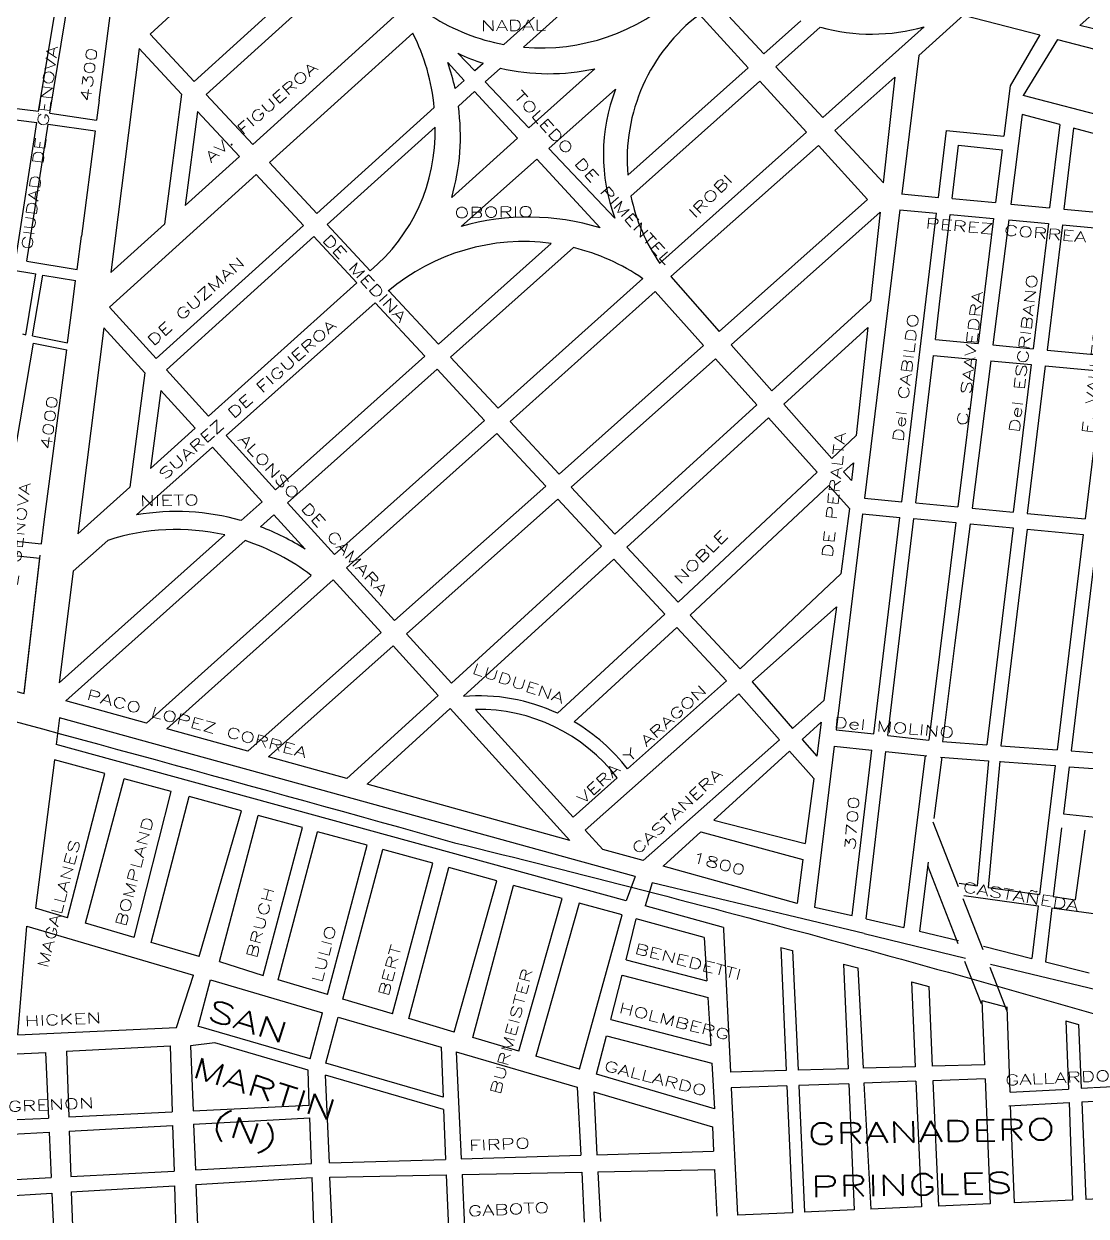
# Model space of a CAD drawing. Header units: millimetres. Extents: x 4375152 to 4409667, y 6523746 to 6549185.
# Drawn here: x 4385230 to 4386237, y 6528947 to 6530076 of the extents above; entities that cross this region are included whole.
import ezdxf

# ---------------------------------------------------------------- set-up
doc = ezdxf.new("R2010")
doc.units = ezdxf.units.MM
for name, color, linetype in [('FERROCARRIL', 252, 'VÍAS'), ('LINEA CALLE', 252, 'Continuous'), ('NOMBRE BARRIO', 8, 'Continuous'), ('NOMBRE CALLE', 252, 'Continuous')]:
    doc.layers.add(name, color=color, linetype=linetype)
doc.styles.add('ROMANS', font='romans')
doc.styles.add('S1', font='ROMANS')
doc.linetypes.add('VÍAS', pattern='A,3.81,[130,ltypeshp.shx,S=6.35,R=0,X=0,Y=0],3.81', length=7.62)

msp = doc.modelspace()

# ---------------------------------------------------------------- linework, layer by layer
at = {"layer": 'FERROCARRIL', "ltscale": 0.3, "transparency": 33554687, "flags": 128}
msp.add_lwpolyline([(4382736.5, 6530909.5, 0.007326), (4383105.8, 6530625.6), (4383401.7, 6530418.5), (4383678, 6530220.2), (4384055.4, 6529961), (4384202.4, 6529835.9), (4384267.5, 6529780.5, 0.038593), (4384512.2, 6529617.9, 0.028826), (4384696.6, 6529553.8, -0.002261), (4385070.4, 6529456, -0.003425), (4385638.4, 6529300.5, -0.012198), (4386349.8, 6529107.4), (4386818.2, 6528980.5)], format="xyb", dxfattribs=at)
at = {"layer": 'LINEA CALLE', "transparency": 33554687}
for p, q in [((4385487.2, 6530192), (4385349.9, 6530066.8)), ((4386354.9, 6530186.2), (4386231, 6530075)), ((4385801.2, 6530161.4), (4385685.2, 6530056.8)), ((4385529.2, 6530146.5), (4385391.7, 6530021.8)), ((4385810.8, 6530150.8), (4385703.9, 6530054.3)), ((4385540.6, 6530134.1), (4385403.2, 6530009.5)), ((4385244.3, 6529993.6), (4385266.7, 6530129.4)), ((4385254.8, 6529991.8), (4385277.2, 6530127.7)), ((4385301.7, 6530004), (4385316.9, 6530121.1)), ((4385931.4, 6530048), (4385885, 6530098)), ((4385584.7, 6530086.4), (4385447.2, 6529962.1)), ((4385916.5, 6530034.7), (4385870.4, 6530085.3)), ((4385966.6, 6530079.4), (4385931.4, 6530048)), ((4386120.8, 6530084.5), (4386078.3, 6530046.4)), ((4386120.8, 6530084.5), (4386192.9, 6530065.9)), ((4385349.9, 6530066.8), (4385391.7, 6530021.8)), ((4385598.9, 6530067.7), (4385463.1, 6529945)), ((4385985, 6530073.3), (4385942.9, 6530035.7)), ((4386083.5, 6530073.7), (4385987.4, 6529987.7)), ((4386192.9, 6530065.9), (4386164.9, 6530017.6)), ((4386305.2, 6530056.7), (4386231, 6530075)), ((4386209.9, 6530061.5), (4386177.1, 6530008.4)), ((4386209.9, 6530061.5), (4386389, 6530015.3)), ((4385339.5, 6530053), (4385312.8, 6529840.7)), ((4385339.5, 6530053), (4385379.7, 6530009.7)), ((4385641.6, 6530048.5), (4385657.6, 6530031.8)), ((4386078.3, 6530046.4), (4386062.2, 6529915.3)), ((4385632, 6530039.7), (4385647.6, 6530022.8)), ((4385665.6, 6530039), (4385657.6, 6530031.8)), ((4385682, 6530034.5), (4385667.5, 6530021.4)), ((4385771.3, 6530033.9), (4385708.9, 6529977.8)), ((4385916.5, 6530034.7), (4385802.6, 6529933.1)), ((4385987.4, 6529987.7), (4385942.9, 6530035.7)), ((4385647.6, 6530022.8), (4385639.1, 6530015.1)), ((4385667.5, 6530021.4), (4385708.9, 6529977.8)), ((4385927.8, 6530022.2), (4385805.6, 6529913.1)), ((4385971.9, 6529973.8), (4385927.8, 6530022.2)), ((4386055.5, 6530026), (4385998.8, 6529975.3)), ((4386055.5, 6530026), (4386044.7, 6529925.8)), ((4385379.7, 6530009.7), (4385363.5, 6529886.5)), ((4385403.2, 6530009.5), (4385447.2, 6529962.1)), ((4385657.3, 6530012.2), (4385642.1, 6529998.4)), ((4385657.3, 6530012.2), (4385698.1, 6529968)), ((4385790.9, 6530014.4), (4385727.7, 6529958.2)), ((4386164.9, 6530017.6), (4386158.9, 6529970)), ((4386293.9, 6529978), (4386177.1, 6530008.4)), ((4385194.7, 6529999.6), (4385244.3, 6529993.6)), ((4385301.7, 6530004), (4385299.2, 6529985.3)), ((4385619.2, 6529997.2), (4385507.9, 6529896.7)), ((4385193, 6529989.1), (4385242.7, 6529983.1)), ((4385244, 6529991.4), (4385244.1, 6529991.4)), ((4385254.8, 6529991.8), (4385299.2, 6529985.3)), ((4385394.8, 6529993.4), (4385383.1, 6529904.2)), ((4385394.8, 6529993.4), (4385434.5, 6529950.7)), ((4386176.2, 6529990.4), (4386165.4, 6529905.6)), ((4386211.9, 6529981), (4386176.2, 6529990.4)), ((4385222.6, 6529853.3), (4385242.7, 6529983.1)), ((4385233.1, 6529851.6), (4385253.2, 6529981.3)), ((4385253.2, 6529981.3), (4385297.9, 6529974.9)), ((4385297.9, 6529974.9), (4385284.9, 6529875.1)), ((4385620.1, 6529978.6), (4385517.7, 6529886.2)), ((4386044.8, 6529925.7), (4385998.8, 6529975.3)), ((4386096.9, 6529912), (4386104.6, 6529975.4)), ((4386104.6, 6529975.4), (4386158.9, 6529970)), ((4386211.9, 6529981), (4386202.3, 6529902.2)), ((4386224.9, 6529977.6), (4386215.6, 6529900.9)), ((4386255.5, 6529969.5), (4386224.9, 6529977.6)), ((4385698.1, 6529968), (4385635.7, 6529911.9)), ((4385971.9, 6529973.8), (4385833, 6529849.5)), ((4385727.7, 6529958.2), (4385790.3, 6529892.3)), ((4385983.2, 6529961.3), (4385843.4, 6529836.9)), ((4386029.8, 6529910.1), (4385983.2, 6529961.3)), ((4386110, 6529910.8), (4386116.1, 6529961.5)), ((4386116.1, 6529961.5), (4386157.3, 6529957.1)), ((4386157.3, 6529957.1), (4386151.1, 6529907)), ((4385434.5, 6529950.7), (4385383.1, 6529904.2)), ((4385463.1, 6529945), (4385507.9, 6529896.7)), ((4385716.4, 6529948.2), (4385644.7, 6529884.4)), ((4385716.4, 6529948.2), (4385776.3, 6529883.2)), ((4385450.5, 6529933.6), (4385311.5, 6529808)), ((4385450.5, 6529933.6), (4385495.3, 6529885.3)), ((4385889.3, 6529785), (4386029.8, 6529910.1)), ((4386061.8, 6529915.3), (4386096.9, 6529912)), ((4386110, 6529910.8), (4386151.1, 6529907)), ((4385900.5, 6529772.4), (4386041.7, 6529898.1)), ((4386060.4, 6529900.3), (4386026.9, 6529626.9)), ((4386041.7, 6529898.1), (4386032.7, 6529814.1)), ((4386060.4, 6529900.3), (4386095.1, 6529897.1)), ((4386062.2, 6529623.6), (4386095.1, 6529897.1)), ((4386098, 6529810.8), (4386108.2, 6529895.9)), ((4386108.2, 6529895.9), (4386149.2, 6529892)), ((4386165.4, 6529905.6), (4386202.3, 6529902.2)), ((4386215.6, 6529900.9), (4386246.8, 6529898)), ((4385363.5, 6529886.5), (4385312.8, 6529840.7)), ((4385495.3, 6529885.3), (4385355.7, 6529759.3)), ((4385517.7, 6529886.2), (4385558.4, 6529842.4)), ((4386149.2, 6529892), (4386138.7, 6529807)), ((4386163.5, 6529890.7), (4386148.4, 6529772.2)), ((4386163.5, 6529890.7), (4386201.2, 6529887.2)), ((4386201.2, 6529887.2), (4386186.7, 6529768.6)), ((4386214.4, 6529885.9), (4386199.9, 6529767.3)), ((4386214.4, 6529885.9), (4386245, 6529883.1)), ((4385280.8, 6529843.8), (4385284.9, 6529875.1)), ((4385505.1, 6529874.8), (4385365.4, 6529748.7)), ((4385505.1, 6529874.8), (4385545.8, 6529831)), ((4385730.1, 6529868.4), (4385623.1, 6529772.8)), ((4385751, 6529864.4), (4385634.6, 6529760.5)), ((4385233.1, 6529851.6), (4385280.8, 6529843.8)), ((4385216.7, 6529843.5), (4385241.8, 6529839.4)), ((4385232.1, 6529781.9), (4385241.8, 6529839.4)), ((4385238.6, 6529780.7), (4385248.4, 6529838.3)), ((4385248.4, 6529838.3), (4385279.4, 6529833.2)), ((4385276.1, 6529807.8), (4385279.4, 6529833.2)), ((4385545.8, 6529831), (4385405.4, 6529704.7)), ((4385816.8, 6529835), (4385679.6, 6529712.1)), ((4385843.4, 6529836.9), (4385889.3, 6529785)), ((4385576, 6529823.5), (4385623.1, 6529772.8)), ((4385577.6, 6529824.9), (4385576.1, 6529823.5)), ((4385828.6, 6529822.9), (4385691.1, 6529699.7)), ((4385828.6, 6529822.9), (4385874.4, 6529771.7)), ((4385271.7, 6529774.1), (4385276.1, 6529807.8)), ((4385311.5, 6529808), (4385355.7, 6529759.3)), ((4385563.3, 6529812.1), (4385421.9, 6529686.5)), ((4385563.3, 6529812.1), (4385610.4, 6529761.5)), ((4386032.7, 6529814.1), (4385939.2, 6529728.7)), ((4386094, 6529777.3), (4386098, 6529810.8)), ((4386138.7, 6529807), (4386134.5, 6529773.5)), ((4385228.9, 6529782.6), (4385232.1, 6529781.9)), ((4385306.2, 6529788.4), (4385281.6, 6529593.3)), ((4385306.2, 6529788.4), (4385345, 6529745.7)), ((4386030, 6529788.8), (4385950.3, 6529716.1)), ((4386030, 6529788.8), (4386019.1, 6529686.5)), ((4385207.8, 6529587.6), (4385239.4, 6529773.7)), ((4385238.6, 6529780.7), (4385271.7, 6529774.1)), ((4385239.4, 6529773.7), (4385270.9, 6529767.5)), ((4385737.5, 6529649.8), (4385874.4, 6529771.7)), ((4385900.5, 6529772.4), (4385939.2, 6529728.7)), ((4386094, 6529777.3), (4386134.5, 6529773.5)), ((4386148.4, 6529772.2), (4386186.7, 6529768.6)), ((4385250, 6529607.1), (4385270.9, 6529767.5)), ((4385250, 6529607.1), (4385270.9, 6529767.5)), ((4385610.4, 6529761.5), (4385468.8, 6529635)), ((4385634.6, 6529760.5), (4385679.6, 6529712.1)), ((4386075.4, 6529622.4), (4386092.2, 6529762.3)), ((4386092.2, 6529762.3), (4386132.6, 6529758.5)), ((4386199.9, 6529767.3), (4386230.5, 6529764.5)), ((4386230.5, 6529764.5), (4386254.9, 6529762.2)), ((4385365.4, 6529748.7), (4385405.4, 6529704.7)), ((4385621.9, 6529749.1), (4385480.1, 6529622.6)), ((4385621.9, 6529749.1), (4385666.9, 6529700.7)), ((4385749, 6529637.4), (4385885.6, 6529759.1)), ((4385885.6, 6529759.1), (4385924.7, 6529715.5)), ((4386132.6, 6529758.5), (4386115.2, 6529618.7)), ((4386146.5, 6529757.2), (4386128.8, 6529617.4)), ((4386146.5, 6529757.2), (4386184.9, 6529753.6)), ((4386184.9, 6529753.6), (4386167.8, 6529613.7)), ((4386198.1, 6529752.4), (4386181.1, 6529612.5)), ((4386198.1, 6529752.4), (4386228.7, 6529749.5)), ((4386228.7, 6529749.5), (4386253.1, 6529747.3)), ((4385345, 6529745.7), (4385330.8, 6529637.5)), ((4386253.1, 6529747.3), (4386236, 6529607.4)), ((4385360.1, 6529729.1), (4385350.4, 6529655.2)), ((4385360.1, 6529729.1), (4385392.7, 6529693.2)), ((4385924.7, 6529715.5), (4385790.4, 6529592.9)), ((4385950.3, 6529716.1), (4385995.8, 6529664.7)), ((4385392.7, 6529693.2), (4385350.4, 6529655.2)), ((4385666.9, 6529700.7), (4385524.7, 6529573.5)), ((4385691.1, 6529699.7), (4385737.5, 6529649.8)), ((4385936, 6529703), (4385801.8, 6529580.6)), ((4385936, 6529703), (4385981.9, 6529651.7)), ((4385421.9, 6529686.5), (4385468.8, 6529635)), ((4385678.4, 6529688.4), (4385536.1, 6529561)), ((4385678.4, 6529688.4), (4385724.8, 6529638.4)), ((4386019.1, 6529686.5), (4385995.8, 6529664.7)), ((4385409.1, 6529675.2), (4385337.1, 6529611.2)), ((4385409.1, 6529675.2), (4385456, 6529623.6)), ((4386016.3, 6529660.6), (4386007.1, 6529652)), ((4386016.3, 6529660.6), (4386014.5, 6529643.7)), ((4385981.9, 6529651.7), (4385850.3, 6529528.4)), ((4386007.1, 6529652), (4386014.5, 6529643.7)), ((4385330.8, 6529637.5), (4385281.6, 6529593.3)), ((4385581.6, 6529511), (4385724.8, 6529638.4)), ((4385749, 6529637.4), (4385790.4, 6529592.9)), ((4385993.2, 6529639.1), (4385861.8, 6529516.1)), ((4385993.2, 6529639.1), (4386012.7, 6529617.3)), ((4385593, 6529498.5), (4385736.2, 6529626.1)), ((4385736.2, 6529626.1), (4385777.8, 6529581.4)), ((4386026.9, 6529626.9), (4386062.2, 6529623.6)), ((4385456, 6529623.6), (4385436.1, 6529605.8)), ((4385480.1, 6529622.6), (4385524.7, 6529573.5)), ((4386012.7, 6529617.3), (4386004.5, 6529555.3)), ((4386075.4, 6529622.4), (4386115.2, 6529618.7)), ((4386128.8, 6529617.4), (4386167.8, 6529613.7)), ((4385247.1, 6529583.7), (4385250, 6529607.1)), ((4385467.3, 6529611.2), (4385454.6, 6529599.8)), ((4385467.3, 6529611.2), (4385496.9, 6529578.6)), ((4386025.1, 6529612.1), (4386000.1, 6529407.6)), ((4386025.1, 6529612.1), (4386060.5, 6529608.8)), ((4386035.8, 6529403.6), (4386060.5, 6529608.8)), ((4386048.9, 6529402.2), (4386073.6, 6529607.6)), ((4386073.6, 6529607.6), (4386113.4, 6529603.9)), ((4386113.4, 6529603.9), (4386087.7, 6529397.8)), ((4386126.9, 6529602.6), (4386112.6, 6529489.8)), ((4386126.9, 6529602.6), (4386167.8, 6529598.8)), ((4386181.1, 6529612.5), (4386211.7, 6529609.6)), ((4386211.7, 6529609.6), (4386236, 6529607.4)), ((4385420.6, 6529592.1), (4385263.9, 6529452.1)), ((4386167.8, 6529598.8), (4386142.7, 6529393.3)), ((4386181, 6529597.6), (4386156, 6529392.3)), ((4386181, 6529597.6), (4386234.2, 6529592.7)), ((4386234.2, 6529592.7), (4386209.3, 6529388.4)), ((4386247.5, 6529591.5), (4386222.6, 6529387.4)), ((4385207.8, 6529587.7), (4385247.1, 6529583.7)), ((4385440, 6529586.8), (4385270, 6529435)), ((4385309.9, 6529587), (4385277.2, 6529557.9)), ((4385777.8, 6529581.4), (4385635.6, 6529451.6)), ((4385801.8, 6529580.6), (4385850.3, 6529528.4)), ((4385231, 6529445.2), (4385245.9, 6529573.1)), ((4385789.3, 6529569.1), (4385646.9, 6529439.2)), ((4385789.3, 6529569.1), (4385837.8, 6529516.9)), ((4385277.2, 6529557.9), (4385263.9, 6529452.1)), ((4385536.1, 6529561), (4385581.6, 6529511)), ((4385502.7, 6529553.7), (4385346.5, 6529413.9)), ((4385523.3, 6529549.6), (4385365.8, 6529408.5)), ((4385523.3, 6529549.6), (4385568.8, 6529499.6)), ((4386004.5, 6529555.3), (4385909, 6529465.3)), ((4386000.4, 6529524), (4385920.4, 6529453)), ((4386000.4, 6529524), (4385988.5, 6529435.1)), ((4385837.8, 6529516.9), (4385736, 6529423.3)), ((4385861.8, 6529516.1), (4385909, 6529465.3)), ((4385849.2, 6529504.5), (4385751.9, 6529415)), ((4385849.2, 6529504.5), (4385896.2, 6529454)), ((4385442.7, 6529387.2), (4385568.8, 6529499.6)), ((4385593, 6529498.5), (4385635.6, 6529451.6)), ((4386112.6, 6529489.8), (4386100.7, 6529396.4)), ((4385462, 6529381.9), (4385580.2, 6529487.1)), ((4385580.2, 6529487.1), (4385622.9, 6529440.1)), ((4385896.2, 6529454), (4385802.3, 6529370.5)), ((4385920.4, 6529453), (4385958.8, 6529408.8)), ((4385346.5, 6529413.9), (4385270, 6529435)), ((4385622.9, 6529440.1), (4385536.5, 6529361.2)), ((4385907.7, 6529441.6), (4385762.2, 6529312.4)), ((4385907.7, 6529441.6), (4385946.4, 6529397.9)), ((4385988.5, 6529435.1), (4385958.8, 6529408.8)), ((4385634.3, 6529427.6), (4385555.7, 6529355.9)), ((4385634.3, 6529427.6), (4385747.8, 6529302.7)), ((4385658.2, 6529426.8), (4385750.9, 6529324.8)), ((4385264.2, 6529418.8), (4385261, 6529393.5)), ((4385809.5, 6529268.5), (4385264.2, 6529418.8)), ((4385985.9, 6529414.8), (4385967.8, 6529398.3)), ((4385985.9, 6529414.8), (4385981.6, 6529382.5)), ((4385442.7, 6529387.2), (4385365.8, 6529408.5)), ((4385967.8, 6529398.3), (4385981.6, 6529382.5)), ((4386000.1, 6529407.6), (4386035.8, 6529403.6)), ((4386048.9, 6529402.2), (4386087.7, 6529397.8)), ((4385801.2, 6529245.5), (4385261, 6529393.5)), ((4385946.4, 6529397.9), (4385817, 6529283.6)), ((4385955.7, 6529387.3), (4385884.1, 6529322)), ((4385955.7, 6529387.3), (4385978.8, 6529361.3)), ((4385998.2, 6529391.9), (4385979.5, 6529239.3)), ((4385998.2, 6529391.9), (4386033.9, 6529388.2)), ((4386015.1, 6529231.6), (4386033.9, 6529388.2)), ((4386028.3, 6529228.4), (4386047, 6529386.9)), ((4386047, 6529386.9), (4386085.9, 6529382.9)), ((4386100.7, 6529396.4), (4386142.7, 6529393.3)), ((4386156, 6529392.3), (4386209.3, 6529388.4)), ((4386222.6, 6529387.4), (4386263.2, 6529384.4)), ((4385259.2, 6529379.1), (4385241.3, 6529238.4)), ((4385306.9, 6529366.1), (4385259.2, 6529379.1)), ((4385536.5, 6529361.2), (4385462, 6529381.9)), ((4386084.5, 6529383), (4386064.2, 6529220.1)), ((4386100, 6529381.4), (4386092.6, 6529323.5)), ((4386098.8, 6529381.5), (4386144.5, 6529378.2)), ((4386144.5, 6529378.2), (4386133.7, 6529259.6)), ((4386155.1, 6529377.7), (4386144.2, 6529258.1)), ((4386155.1, 6529377.4), (4386207.5, 6529373.5)), ((4385271.8, 6529229.4), (4385306.9, 6529366.1)), ((4386207.5, 6529373.5), (4386192.6, 6529251.3)), ((4386220.8, 6529372.5), (4386215.3, 6529327.7)), ((4386220.8, 6529372.5), (4386263, 6529369.4)), ((4385288.8, 6529224.3), (4385325.3, 6529361.1)), ((4385369.8, 6529348.9), (4385325.3, 6529361.1)), ((4385747.8, 6529302.7), (4385555.7, 6529355.9)), ((4385792.6, 6529361.9), (4385750.9, 6529324.8)), ((4385978.8, 6529361.3), (4385970.6, 6529299.7)), ((4385334.7, 6529210.8), (4385369.8, 6529348.9)), ((4385350.9, 6529206), (4385386.9, 6529344.2)), ((4385436.5, 6529330.7), (4385386.9, 6529344.2)), ((4385396.3, 6529192.6), (4385436.5, 6529330.7)), ((4385415.7, 6529187.9), (4385452.5, 6529326.3)), ((4385494.3, 6529314.8), (4385452.5, 6529326.3)), ((4385884.1, 6529322), (4385970.6, 6529299.7)), ((4386215.3, 6529327.7), (4386257.5, 6529323.5)), ((4385457, 6529174.6), (4385494.3, 6529314.8)), ((4385471.2, 6529170.4), (4385508.6, 6529310.9)), ((4385555.5, 6529298.1), (4385508.6, 6529310.9)), ((4385762.2, 6529312.4), (4385778.8, 6529294.2)), ((4385871.8, 6529310.8), (4385836.2, 6529278.3)), ((4385871.8, 6529310.8), (4385968.6, 6529284.7)), ((4386213.7, 6529314.5), (4386205.8, 6529249.5)), ((4386235.6, 6529312.5), (4386226.6, 6529246.5)), ((4385517.9, 6529156.6), (4385555.5, 6529298.1)), ((4385532.6, 6529152.3), (4385570.4, 6529294)), ((4385617.7, 6529281.1), (4385570.4, 6529294)), ((4385817, 6529283.6), (4385778.8, 6529294.2)), ((4385579.6, 6529138.4), (4385617.7, 6529281.1)), ((4385595, 6529133.8), (4385633.1, 6529276.9)), ((4385678.6, 6529264.4), (4385633.1, 6529276.9)), ((4385963, 6529243), (4385836.2, 6529278.3)), ((4385968.6, 6529284.7), (4385963, 6529243)), ((4386087.3, 6529281.9), (4386079, 6529216.6)), ((4385638.2, 6529121.1), (4385678.6, 6529264.4)), ((4385809.5, 6529268.5), (4385801.2, 6529245.5)), ((4385655.8, 6529115.8), (4385694.3, 6529260.1)), ((4385740.5, 6529247.5), (4385694.3, 6529260.1)), ((4385825.6, 6529262.5), (4385819, 6529240.7)), ((4386026.7, 6529214.4), (4385825.6, 6529262.5)), ((4386116.5, 6529262), (4386133.7, 6529259.6)), ((4386144.2, 6529258.1), (4386192.6, 6529251.3)), ((4385699.2, 6529103), (4385740.5, 6529247.5)), ((4385756.4, 6529243.2), (4385715.5, 6529098.2)), ((4385797.2, 6529232), (4385756.4, 6529243.2)), ((4385893.3, 6529220.3), (4385819, 6529240.7)), ((4386120.9, 6529250.6), (4386191.4, 6529240.8)), ((4386191.4, 6529240.8), (4386185.3, 6529190.9)), ((4386205.8, 6529249.5), (4386226.6, 6529246.5)), ((4385271.8, 6529229.4), (4385241.3, 6529238.4)), ((4385756.7, 6529086), (4385797.2, 6529232)), ((4385979.5, 6529239.3), (4386015.1, 6529231.6)), ((4386204.5, 6529238.9), (4386198.3, 6529187.7)), ((4386204.5, 6529238.9), (4386246.5, 6529233)), ((4385224.6, 6529118.5), (4385233, 6529221.3)), ((4385233, 6529221.3), (4385391.2, 6529175.1)), ((4385334.7, 6529210.8), (4385288.8, 6529224.3)), ((4385801.1, 6529189.4), (4385810.4, 6529228.4)), ((4385875.1, 6529210.7), (4385810.4, 6529228.4)), ((4385893.3, 6529220.3), (4385893.4, 6529218.4)), ((4385893.4, 6529218.4), (4385899.9, 6529083.2)), ((4386028.3, 6529228.4), (4386064.2, 6529220.1)), ((4385875.1, 6529210.7), (4385877.6, 6529169.5)), ((4386026.7, 6529214.4), (4386122.6, 6529191.2)), ((4386079, 6529216.6), (4386116.1, 6529207.9)), ((4385396.3, 6529192.6), (4385350.9, 6529206)), ((4385947.7, 6529201.1), (4385958.7, 6529198.2)), ((4385947.7, 6529201.1), (4385952.7, 6529084.7)), ((4385958.7, 6529198.2), (4385963.9, 6529085)), ((4386139.7, 6529202.3), (4386185.3, 6529190.9)), ((4385415.7, 6529187.9), (4385457, 6529174.6)), ((4385801.1, 6529189.4), (4385877.6, 6529169.5)), ((4386007, 6529185.5), (4386020.7, 6529181.9)), ((4386007, 6529185.5), (4386011.3, 6529086.3)), ((4386146.3, 6529185.5), (4386287.9, 6529151.3)), ((4386198.3, 6529187.7), (4386239.7, 6529177.3)), ((4385374.9, 6529125.3), (4385391.2, 6529175.1)), ((4385786.4, 6529133.1), (4385797.3, 6529174.9)), ((4385797.3, 6529174.9), (4385878.6, 6529153.7)), ((4386020.7, 6529181.9), (4386025.7, 6529086.7)), ((4385395.6, 6529126.4), (4385407.3, 6529170.4)), ((4385407.3, 6529170.4), (4385513.3, 6529139.4)), ((4385517.9, 6529156.6), (4385471.2, 6529170.4)), ((4386071.4, 6529168.6), (4386087.8, 6529164.3)), ((4386071.4, 6529168.6), (4386075, 6529088.1)), ((4386087.8, 6529164.3), (4386091.1, 6529088.6)), ((4385579.6, 6529138.4), (4385532.6, 6529152.3)), ((4385878.5, 6529153.7), (4385881.2, 6529108.4)), ((4386138.2, 6529151), (4386162.1, 6529144.7)), ((4386138.2, 6529151), (4386140.6, 6529090)), ((4385501.6, 6529095.8), (4385513.3, 6529139.4)), ((4386164.9, 6529064.1), (4386162.1, 6529144.7)), ((4385516.4, 6529091.5), (4385528, 6529135.1)), ((4385528, 6529135.1), (4385625.6, 6529106.6)), ((4385638.2, 6529121.1), (4385595, 6529133.8)), ((4385786.4, 6529133.1), (4385881.2, 6529108.4)), ((4386217.8, 6529131.7), (4386220.2, 6529067.1)), ((4386217.8, 6529131.7), (4386229.8, 6529128.3)), ((4386229.8, 6529128.3), (4386232.3, 6529067.8)), ((4385224.6, 6529118.5), (4385374.9, 6529125.3)), ((4385501.6, 6529095.8), (4385396.1, 6529126.3)), ((4385699.2, 6529103), (4385655.8, 6529115.8)), ((4385773, 6529081.2), (4385782.4, 6529117.6)), ((4385782.4, 6529117.6), (4385882.2, 6529091.6)), ((4385270.7, 6529102.9), (4385368.9, 6529108.1)), ((4385368.9, 6529108.1), (4385370.8, 6529045.4)), ((4385411.3, 6529110.8), (4385388.3, 6529108.1)), ((4385388.3, 6529108.1), (4385390.7, 6529046.3)), ((4385499.6, 6529085), (4385411.3, 6529110.8)), ((4385625.6, 6529106.6), (4385627.5, 6529059.4)), ((4385217.2, 6529100), (4385250.8, 6529101.8)), ((4385250.8, 6529101.8), (4385253.6, 6529039.6)), ((4385270.7, 6529102.9), (4385272.8, 6529040.6)), ((4385639.9, 6529102.4), (4385644.8, 6529000.8)), ((4385639.9, 6529102.4), (4385754.7, 6529068.9)), ((4385756.7, 6529086), (4385715.5, 6529098.2)), ((4385500.8, 6529051.7), (4385499.6, 6529085)), ((4385627.5, 6529059.4), (4385516.4, 6529091.5)), ((4385882.2, 6529091.6), (4385884.7, 6529048.2)), ((4385952.7, 6529084.7), (4385899.7, 6529083.2)), ((4386011.3, 6529086.3), (4385963.9, 6529085)), ((4386075, 6529088.1), (4386025.7, 6529086.7)), ((4386140.6, 6529090), (4386091.1, 6529088.6)), ((4385519.9, 6528997), (4385516.3, 6529080.2)), ((4385628, 6529047.6), (4385516.3, 6529080.2)), ((4385884.7, 6529048.2), (4385773, 6529081.2)), ((4386011.9, 6529072.1), (4385964.6, 6529070.4)), ((4386011.9, 6529072.1), (4386017, 6528952.5)), ((4386075.6, 6529074.5), (4386026.4, 6529072.7)), ((4386026.4, 6529072.7), (4386032.8, 6528953.2)), ((4386075.6, 6529074.5), (4386080.9, 6528955.4)), ((4386141.1, 6529076.8), (4386091.7, 6529075)), ((4386091.7, 6529075), (4386096.9, 6528956.1)), ((4386141.1, 6529076.8), (4386145.9, 6528958.4)), ((4386232.3, 6529067.8), (4386281.6, 6529070.5)), ((4385754.7, 6529068.9), (4385758.1, 6529004.4)), ((4385770.3, 6529064.3), (4385773.4, 6529004.8)), ((4385770.3, 6529064.3), (4385882.8, 6529031.4)), ((4385953.3, 6529070), (4385900.6, 6529068.1)), ((4385900.6, 6529068.1), (4385906.4, 6528947.5)), ((4385953.3, 6529070), (4385958.5, 6528949.9)), ((4385964.6, 6529070.4), (4385970.1, 6528950.4)), ((4386164.9, 6529064.1), (4386220.2, 6529067.1)), ((4385390.7, 6529046.3), (4385500.8, 6529051.7)), ((4386163.5, 6529051.3), (4386220.7, 6529054.4)), ((4386165, 6529051.4), (4386168.6, 6528959.4)), ((4386220.7, 6529054.4), (4386224.1, 6528961.9)), ((4386232.8, 6529055), (4386282.1, 6529057.7)), ((4386232.8, 6529055), (4386236.6, 6528962.5)), ((4385209, 6529037.5), (4385253.6, 6529039.6)), ((4385272.8, 6529040.6), (4385370.8, 6529045.4)), ((4385391.2, 6529033.7), (4385501.3, 6529039.7)), ((4385502.9, 6528996.4), (4385501.3, 6529039.7)), ((4385628, 6529047.6), (4385629.9, 6529000.4)), ((4385207.2, 6529023.6), (4385254.2, 6529026.2)), ((4385254.2, 6529026.2), (4385256.1, 6528983.1)), ((4385273.3, 6529027.2), (4385371.2, 6529032.6)), ((4385273.3, 6529027.2), (4385274.7, 6528984.1)), ((4385371.2, 6529032.6), (4385372.6, 6528989.4)), ((4385391.2, 6529033.7), (4385392.9, 6528990.5)), ((4385882.8, 6529031.4), (4385883.9, 6529008.3)), ((4385644.8, 6529000.8), (4385758.1, 6529004.4)), ((4385773.4, 6529004.8), (4385883.9, 6529008.3)), ((4385392.9, 6528990.5), (4385502.9, 6528996.4)), ((4385519.9, 6528997), (4385629.9, 6529000.4)), ((4385201.6, 6528980.2), (4385256.1, 6528983.1)), ((4385274.7, 6528984.1), (4385372.6, 6528989.4)), ((4385393.4, 6528976.6), (4385503.4, 6528983.2)), ((4385505.4, 6528929.3), (4385503.4, 6528983.2)), ((4385520.4, 6528983.6), (4385630.5, 6528985.7)), ((4385522.8, 6528930.1), (4385520.4, 6528983.6)), ((4385630.5, 6528985.7), (4385632.6, 6528935)), ((4385645.5, 6528986), (4385759, 6528988.3)), ((4385645.5, 6528986), (4385647.9, 6528935.7)), ((4385759, 6528988.3), (4385761.4, 6528940.9)), ((4385774.3, 6528988.6), (4385884.7, 6528990.7)), ((4385774.3, 6528988.6), (4385776.7, 6528941.6)), ((4385884.7, 6528990.7), (4385886.8, 6528946.6)), ((4385275.2, 6528969.6), (4385373, 6528975.4)), ((4385275.2, 6528969.6), (4385277.1, 6528915.5)), ((4385373, 6528975.4), (4385374.7, 6528921.4)), ((4385393.4, 6528976.6), (4385395.5, 6528922.6)), ((4385199.6, 6528965), (4385256.8, 6528968.5)), ((4385256.8, 6528968.5), (4385259.2, 6528914.4)), ((4386145.9, 6528958.4), (4386096.9, 6528956.1)), ((4386224.1, 6528961.9), (4386168.6, 6528959.4)), ((4386285.5, 6528964.7), (4386236.6, 6528962.5)), ((4385958.5, 6528949.9), (4385906.4, 6528947.5)), ((4386017, 6528952.5), (4385970.1, 6528950.4)), ((4386080.9, 6528955.4), (4386032.8, 6528953.2))]:
    msp.add_line(p, q, dxfattribs=at)
for points in [[(4385245.4, 6529569.8), (4385205.4, 6529573.8), (4385185, 6529453.7), (4385230.5, 6529441.9), (4385245.4, 6529569.8)], [(4386116.1, 6529258.6), (4386092.1, 6529320.1)], [(4386115.6, 6529204.6), (4386086.9, 6529278.5)], [(4386139.2, 6529199), (4386120.5, 6529247.3)], [(4386137.7, 6529147.7), (4386122.1, 6529187.9)], [(4386161.6, 6529141.4), (4386145.8, 6529182.2)]]:
    msp.add_lwpolyline(points, dxfattribs=at)
for centre, radius, start, end in [((4385720.5, 6530247.1), 193.5, 265.0769, 312.8881), ((4385720.5, 6530247.1), 193.5, 237.541, 259.4952), ((4385974, 6529948), 172, 127.0282, 184.9691), ((4385420.6, 6529978.2), 199.5, 5.447, 26.6497), ((4386033.5, 6530250.2), 183.5, 254.6867, 285.8278), ((4385727.8, 6530230.9), 201.7, 244.7057, 252.0226), ((4385436, 6529970), 208, 12.512, 19.572), ((4385727.8, 6530230.9), 201.7, 256.865, 282.4449), ((4385952.2, 6529952.6), 172.7, 159.0364, 200.431), ((4385436, 6529970), 208, 343.7785, 7.8413), ((4385448.7, 6529974.1), 171.4, 309.799, 1.4971), ((4385974, 6529948), 172, 191.6985, 214.9434), ((4385708.4, 6529660.3), 233, 73.0601, 105.8678), ((4385703.9, 6529671.2), 198.9, 82.4236, 130.1499), ((4385703.9, 6529671.2), 198.9, 55.4208, 76.2937), ((4385374.6, 6529386.9), 227.4, 74.327, 99.4843), ((4385374.6, 6529386.9), 210.3, 77.3607, 107.9326), ((4385374.6, 6529386.9), 227.4, 57.4696, 69.4179), ((4385374.6, 6529386.9), 210.3, 52.4977, 71.8927), ((4385661.2, 6529261.4), 178.3, 65.2055, 94.6024), ((4385661.2, 6529261.4), 165.4, 37.4215, 91.0512), ((4385661.2, 6529261.4), 178.3, 37.7269, 59.4519)]:
    msp.add_arc(centre, radius, start, end, dxfattribs=at)

# ---------------------------------------------------------------- texts
at = {"layer": 'NOMBRE BARRIO', "transparency": 33554687, "style": 'S1', "width": 1.5}
for s, rotation, p in [('SAN', 342.3902, (4385402.6, 6529133.2)), ('MARTIN', 342.3902, (4385388.3, 6529078.9)), ('(N)', 342.3902, (4385406.3, 6529027.9)), ('GRANADERO', 1.1637, (4385972.9, 6529014.5)), ('PRINGLES', 1.1637, (4385975.9, 6528964.5))]:
    msp.add_text(s, height=20, rotation=rotation, dxfattribs=at).set_placement(p)
at = {"layer": 'NOMBRE CALLE', "transparency": 33554687, "width": 1.5}
for s, rotation, style, p in [('NADAL', 0.8016, 'ROMANS', (4385663.4, 6530069.5)), ('CIUDAD DE GENOVA', 82.7298, 'ROMANS', (4385237.9, 6529861.7)), ('4300', 82.7298, 'ROMANS', (4385293.5, 6530002.2)), ('AV. FIGUEROA', 41.1983, 'ROMANS', (4385407.6, 6529944.2)), ('TOLEDO DE PIMENTEL', 312.0288, 'ROMANS', (4385694.1, 6530007.6)), ('IROBI', 44.9196, 'ROMANS', (4385866.3, 6529891.5)), ('OBORIO', 0.8016, 'ROMANS', (4385638.4, 6529892.5)), ('PEREZ CORREA', 355.0297, 'ROMANS', (4386084.4, 6529882.6)), ('DE MEDINA', 313.3921, 'ROMANS', (4385512.4, 6529871.1)), ('DE GUZMAN', 41.8507, 'ROMANS', (4385352.8, 6529770.5)), ('Del ESCRIBANO', 83.365, 'ROMANS', (4386173.6, 6529688.6)), ('C. SAAVEDRA', 83.365, 'ROMANS', (4386124.2, 6529694.9)), ('Del CABILDO', 83.0048, 'ROMANS', (4386063.4, 6529679.6)), ('SUAREZ DE FIGUEROA', 41.6951, 'ROMANS', (4385363.8, 6529643.7)), ('F. VALLES', 83.365, 'ROMANS', (4386242.8, 6529687.3)), ('4000', 82.7298, 'ROMANS', (4385256, 6529672.4)), ('ALONSO DE CAMARA', 312.4865, 'ROMANS', (4385432.7, 6529682.1)), ('DE PERALTA', 83.8863, 'ROMANS', (4385996.4, 6529570.1)), ('CIUDAD DE GENOVA', 82.7298, 'ROMANS', (4385212, 6529448.1)), ('NIETO', 0.8016, 'ROMANS', (4385340.4, 6529619.5)), ('NOBLE', 44.9196, 'ROMANS', (4385852.3, 6529544.5)), ('LUDUENA', 341.3313, 'ROMANS', (4385654.4, 6529461.3)), ('PACO LOPEZ CORREA', 344.9919, 'ROMANS', (4385289, 6529436.4)), ('VERA Y ARAGON', 42.2428, 'ROMANS', (4385760.2, 6529336.3)), ('Del MOLINO', 355.0297, 'ROMANS', (4385997.4, 6529409.7)), ('CASTANERA', 43.0876, 'ROMANS', (4385812, 6529288.6)), ('3700', 85.764, 'ROMANS', (4386018.1, 6529293)), ('BOMPLAND', 75.4301, 'S1', (4385326.6, 6529220.1)), ('MAGALLANES', 75.4301, 'S1', (4385252.6, 6529181.1)), ('1800', 344.9919, 'ROMANS', (4385862.7, 6529282.4)), ('CASTAÑEDA', 350.5161, 'ROMANS', (4386119.4, 6529253.8)), ('BRUCH', 75.4301, 'S1', (4385450.6, 6529190.1)), ('LULIO', 75.4301, 'S1', (4385512.6, 6529167.1)), ('BERT', 75.4301, 'S1', (4385575.6, 6529154.1)), ('BENEDETTI', 345.7349, 'S1', (4385808.4, 6529195.7)), ('BURMEISTER', 75.4301, 'S1', (4385681.6, 6529061.1)), ('HICKEN', 2.5983, 'S1', (4385231.3, 6529126.4)), ('HOLMBERG', 345.7349, 'S1', (4385793.4, 6529139.7)), ('GALLARDO', 345.7349, 'S1', (4385779.4, 6529084.7)), ('GALLARDO', 2.5983, 'S1', (4386160.3, 6529070.4)), ('GRENON', 2.5983, 'S1', (4385215.3, 6529045.4)), ('FIRPO', 2.5983, 'S1', (4385652.3, 6529008.4)), ('GABOTO', 2.5983, 'S1', (4385651.3, 6528946.4))]:
    msp.add_text(s, height=10, rotation=rotation, dxfattribs=dict(at, style=style)).set_placement(p)

doc.saveas('drawing.dxf')
